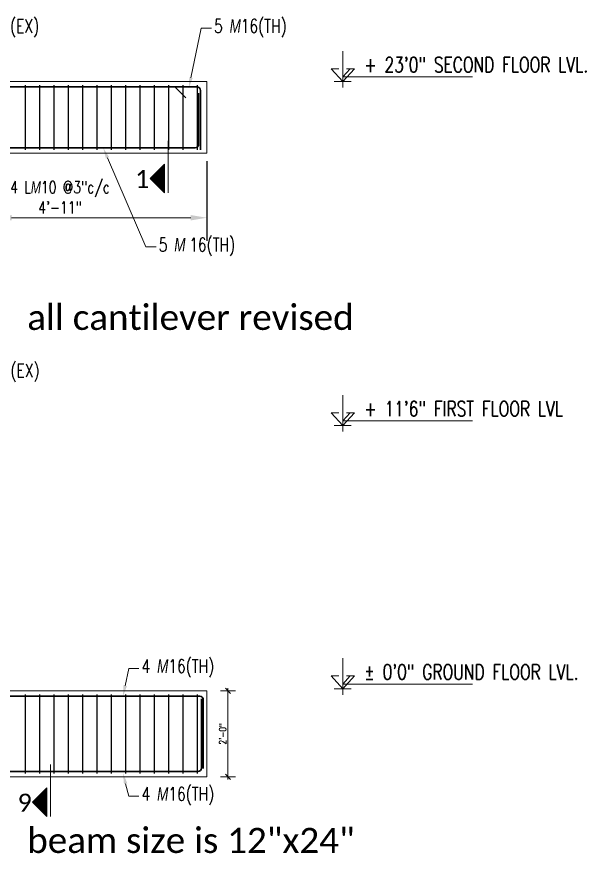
# Model space of a CAD drawing. Header units: inches. Extents: x 0 to 162649, y -36601 to -26324.
# Drawn here: x 157800.9 to 157959.9, y -35920.8 to -35687.4 of the extents above; entities that cross this region are included whole.
import ezdxf
from ezdxf import colors
from ezdxf.entities.mleader import LeaderData, LeaderLine
from ezdxf.math import Vec2, Vec3

# ---------------------------------------------------------------- set-up
doc = ezdxf.new("R2010")
doc.units = ezdxf.units.IN
doc.header["$MEASUREMENT"] = 0
for name, color, linetype, lineweight in [('Dim', 1, 'Continuous', 13), ('dimention', 1, 'Continuous', 13), ('hatch', 252, 'Continuous', 0), ('OL_AR_Text', 140, 'Continuous', 5), ('Rein', 3, 'Continuous', 30), ('Stirrups', 191, 'Continuous', 25), ('Tag', 6, 'Continuous', 13), ('TEXT', 7, 'Continuous', 9)]:
    doc.layers.add(name, color=color, linetype=linetype, lineweight=lineweight)
doc.styles.add('1-8 Annotative Text', font='calibri.ttf', dxfattribs={"height": 0.125})
doc.styles.add('DIM', font='simplex.shx', dxfattribs={"width": 0.75})
doc.styles.add('rmtext', font='romans.shx', dxfattribs={"width": 0.8})
doc.styles.add('T', font='romans.shx', dxfattribs={"width": 0.75, "height": 3})
doc.dimstyles.new('DIM-24', dxfattribs={"dimscale": 24, "dimtxt": 0.078125, "dimasz": 0.0625, "dimexe": 0.0625, "dimexo": 0.015625, "dimgap": 0.015625, "dimtad": 1, "dimdec": 1, "dimzin": 3, "dimdsep": 46, "dimlunit": 4, "dimtxsty": 'rmtext', "dimblk": 'OBLIQUE', "dimcen": 0.09375, "dimdle": 0.03125, "dimclrd": 1, "dimclre": 1, "dimclrt": 2, "dimadec": 0, "dimazin": 0, "dimtfac": 0.75, "dimtdec": 1, "dimtix": 1, "dimtmove": 0, "dimatfit": 3, "dimfxl": 0.0625, "dimfxlon": 1, "dimfrac": 1, "dimtolj": 1, "dimtzin": 0, "dimlwd": -1, "dimlwe": 5, "dimarcsym": 0})
doc.dimstyles.get("Standard").update_dxf_attribs({"dimscale": 36, "dimtxt": 0.09375, "dimasz": 0.125, "dimexe": 0.18, "dimexo": 0.0625, "dimgap": 0.015625, "dimtad": 1, "dimdec": 0, "dimzin": 0, "dimdsep": 46, "dimlunit": 4, "dimtxsty": 'DIM', "dimcen": 0.09, "dimadec": 0, "dimazin": 0, "dimtfac": 0.75, "dimtdec": 0, "dimtmove": 0, "dimatfit": 3, "dimfxl": 1, "dimtolj": 1, "dimtzin": 0, "dimlwd": 9, "dimarcsym": 0})

# ---------------------------------------------------------------- blocks, each defined once
blk = doc.blocks.new('*D232')
at = {"layer": 'Defpoints', "color": 0, "transparency": 16777216}
for p in [(157854, -35725.5), (157795, -35743.26), (157854, -35743.5)]:
    blk.add_point(p, dxfattribs=at)
at = {"layer": 'dimention', "color": 0, "lineweight": -2, "transparency": 16777216}
for p, q in [((157854, -35727.75), (157854, -35749.98)), ((157795, -35745.51), (157795, -35749.98))]:
    blk.add_line(p, q, dxfattribs=at)
at = {"layer": 'dimention', "color": 0, "lineweight": 9, "transparency": 16777216}
blk.add_line((157799.5, -35743.5), (157849.5, -35743.5), dxfattribs=at)
at = {"layer": 'dimention', "color": 0, "transparency": 16777216}
for points in [[(157799.5, -35742.75), (157799.5, -35744.25), (157795, -35743.5)], [(157849.5, -35742.75), (157849.5, -35744.25), (157854, -35743.5)]]:
    blk.add_solid(points, dxfattribs=at)
at = {"layer": 'dimention', "color": 0, "transparency": 16777216, "insert": (157813.03, -35737.79), "char_height": 3.375, "attachment_point": 5, "style": 'DIM'}
blk.add_mtext('\\A1;4 L{\\A0;\\Fgothici|c0;M}10 @3"c/c\\P4\'-11"', dxfattribs=at)
blk = doc.blocks.new('LEVEL')
for p, q in [((0, 4.06), (0, -0.79)), ((0, 0), (-1.55, 1.71)), ((-1.55, 1.71), (-0.5, 1.71)), ((0, 0), (1.55, 1.71)), ((0, 0.63), (0.98, 1.71)), ((1.55, 1.71), (0.5, 1.71)), ((-1.13, 0), (1.13, 0)), ((0, 0.63), (17.25, 0.63))]:
    blk.add_line(p, q)
at = {"color": 2, "style": 'T'}
blk.add_attdef('LEV', (2.86, 1.24), '', height=2, dxfattribs=at)
blk = doc.blocks.new('_Oblique')
for p, q in [((-0.49, -0.49), (0.49, 0.49)), ((0, -1.37), (0, 1.38))]:
    blk.add_line(p, q)
blk = doc.blocks.new('*D372')
at = {"layer": 'Defpoints', "color": 0, "transparency": 16777216}
for p in [(157854, -35875.5), (157854, -35899.5), (157859.9, -35899.5)]:
    blk.add_point(p, dxfattribs=at)
at = {"layer": 'Dim', "color": 1, "lineweight": 5, "transparency": 16777216}
for p, q in [((157858.4, -35875.5), (157861.4, -35875.5)), ((157858.4, -35899.5), (157861.4, -35899.5))]:
    blk.add_line(p, q, dxfattribs=at)
at = {"layer": 'Dim', "color": 1, "transparency": 16777216}
blk.add_line((157859.9, -35874.75), (157859.9, -35900.25), dxfattribs=at)
at = {"layer": 'Dim', "color": 1, "transparency": 16777216, "xscale": 1.5, "yscale": 1.5, "zscale": 1.5}
for p, rotation in [((157859.9, -35875.5), 90), ((157859.9, -35899.5), 270)]:
    blk.add_blockref('_Oblique', p, dxfattribs=dict(at, rotation=rotation))
at = {"layer": 'Dim', "color": 2, "transparency": 16777216, "insert": (157858.41, -35887.5), "char_height": 1.875, "attachment_point": 5, "rotation": 90, "style": 'rmtext'}
blk.add_mtext('\\A1;2\'-0"', dxfattribs=at)

msp = doc.modelspace()

# ---------------------------------------------------------------- hatches: boundary and pattern name
at = {"layer": 'Dim'}
h = msp.add_hatch(dxfattribs=at)
h.set_pattern_fill('ANSI31', color=256)
h.set_pattern_definition([(45, (882.48956, 170), (-0.08838834765, 0.08838834765), [])])
h.paths.add_polyline_path([(157842.18, -35732.57), (157842.18, -35728.57), (157838.18, -35732.57), (157842.18, -35736.57)])
h = msp.add_hatch(dxfattribs=at)
h.set_pattern_fill('ANSI31', color=256)
h.set_pattern_definition([(45, (849.70305, -4), (-0.08838834765, 0.08838834765), [])])
h.paths.add_polyline_path([(157809.39, -35906.57), (157809.39, -35902.57), (157805.39, -35906.57), (157809.39, -35910.57)])

# ---------------------------------------------------------------- linework, layer by layer
for p, q in [((157843.18, -35722.07), (157843.18, -35736.57)), ((157838.18, -35732.57), (157842.18, -35728.57)), ((157842.18, -35728.57), (157842.18, -35736.57)), ((157838.18, -35732.57), (157842.18, -35736.57)), ((157842.18, -35736.57), (157842.18, -35732.57)), ((157810.39, -35896.07), (157810.39, -35910.57)), ((157805.39, -35906.57), (157809.39, -35902.57)), ((157809.39, -35902.57), (157809.39, -35910.57)), ((157805.39, -35906.57), (157809.39, -35910.57)), ((157809.39, -35910.57), (157809.39, -35906.57))]:
    msp.add_line(p, q, dxfattribs=at)
at = {"layer": 'hatch'}
for p, q in [((157795, -35705.5), (157854, -35705.5)), ((157854, -35705.5), (157854, -35725.5)), ((157795, -35725.5), (157854, -35725.5)), ((157795, -35875.5), (157854, -35875.5)), ((157854, -35875.5), (157854, -35899.5)), ((157795, -35899.5), (157854, -35899.5))]:
    msp.add_line(p, q, dxfattribs=at)
at = {"layer": 'Rein'}
msp.add_line((157848.1, -35710), (157845.1, -35707), dxfattribs=at)
for points in [[(157852.21, -35724.5), (157852.21, -35708, 0.414214), (157851.21, -35707), (156895.55, -35707, 0.414214), (156894.55, -35708), (156894.55, -35724.5)], [(157752.92, -35724), (157850.71, -35724, 0.414214), (157851.71, -35723), (157851.71, -35708.75)], [(157853.01, -35897.14), (157853.01, -35878, 0.414214), (157852.01, -35877), (157718.98, -35877)], [(157718.98, -35898), (157851.51, -35898, 0.414214), (157852.51, -35897), (157852.51, -35877.74)]]:
    msp.add_lwpolyline(points, format="xyb", dxfattribs=at)
at = {"layer": 'Stirrups'}
for p, q in [((157803.42, -35724.5), (157803.42, -35706.5)), ((157807.42, -35724.5), (157807.42, -35706.5)), ((157811.42, -35724.5), (157811.42, -35706.5)), ((157815.42, -35724.5), (157815.42, -35706.5)), ((157819.42, -35724.5), (157819.42, -35706.5)), ((157823.42, -35724.5), (157823.42, -35706.5)), ((157827.42, -35724.5), (157827.42, -35706.5)), ((157831.42, -35724.5), (157831.42, -35706.5)), ((157835.42, -35724.5), (157835.42, -35706.5)), ((157839.42, -35724.5), (157839.42, -35706.5)), ((157839.42, -35724.5), (157839.42, -35706.5)), ((157843.42, -35724.5), (157843.42, -35706.5)), ((157847.42, -35724.5), (157847.42, -35706.5)), ((157851.42, -35724.5), (157851.42, -35706.5)), ((157803.42, -35898.5), (157803.42, -35876.5)), ((157807.42, -35898.5), (157807.42, -35876.5)), ((157811.42, -35898.5), (157811.42, -35876.5)), ((157815.42, -35898.5), (157815.42, -35876.5)), ((157819.42, -35898.5), (157819.42, -35876.5)), ((157823.42, -35898.5), (157823.42, -35876.5)), ((157827.42, -35898.5), (157827.42, -35876.5)), ((157831.42, -35898.5), (157831.42, -35876.5)), ((157835.42, -35898.5), (157835.42, -35876.5)), ((157839.42, -35898.5), (157839.42, -35876.5)), ((157839.42, -35898.5), (157839.42, -35876.5)), ((157843.42, -35898.5), (157843.42, -35876.5)), ((157847.42, -35898.5), (157847.42, -35876.5)), ((157851.42, -35898.5), (157851.42, -35876.5))]:
    msp.add_line(p, q, dxfattribs=at)

# ---------------------------------------------------------------- block references
at = {"layer": 'Tag'}
ref = msp.add_blockref('LEVEL', (157891.92, -35705.5), dxfattribs=dict(at, xscale=2.1, yscale=2.1, zscale=2.1))
ref.add_attrib('LEV', '+ 23\'0" SECOND FLOOR LVL.', (157897.92, -35702.89), dxfattribs={"layer": '0', "color": 2, "height": 4.2, "style": 'T', "width": 0.75})
ref = msp.add_blockref('LEVEL', (157891.92, -35801.5), dxfattribs=dict(at, xscale=2.1, yscale=2.1, zscale=2.1))
ref.add_attrib('LEV', '+ 11\'6" FIRST FLOOR LVL', (157897.92, -35798.89), dxfattribs={"layer": '0', "color": 2, "height": 4.2, "style": 'T', "width": 0.75})
ref = msp.add_blockref('LEVEL', (157891.92, -35874.93), dxfattribs=dict(at, xscale=2.1, yscale=2.1, zscale=2.1))
ref.add_attrib('LEV', '%%p 0\'0" GROUND FLOOR LVL.', (157897.92, -35872.32), dxfattribs={"layer": '0', "color": 2, "height": 4.2, "style": 'T', "width": 0.75})

# ---------------------------------------------------------------- texts
at = {"layer": 'OL_AR_Text', "char_height": 5, "width": 3.8192065e-317, "attachment_point": 1, "style": '1-8 Annotative Text'}
for s, insert in [('1', (157833.97, -35730.18)), ('9', (157801.18, -35904.18))]:
    msp.add_mtext(s, dxfattribs=dict(at, insert=insert))
at = {"layer": 'OL_AR_Text', "char_height": 7, "attachment_point": 1, "style": '1-8 Annotative Text'}
for s, insert in [('all cantilever revised', (157803.88, -35767.79)), ('beam size is 12"x24"', (157803.88, -35913.72))]:
    msp.add_mtext(s, dxfattribs=dict(at, insert=insert))

# ---------------------------------------------------------------- dimensions: what is measured, and where the dimension line sits
at = {"layer": 'Dim'}
dim = msp.add_linear_dim(base=(157859.9, -35899.5), p1=(157854, -35875.5), p2=(157854, -35899.5), angle=90, dimstyle='DIM-24', dxfattribs=at)
dim.commit()
dim.dimension.update_dxf_attribs({"geometry": '*D372', "text_midpoint": (157858.41, -35887.5)})
at = {"layer": 'dimention'}
dim = msp.add_linear_dim(base=(157854, -35743.5), p1=(157795, -35743.26), p2=(157854, -35725.5), text='4 L{\\A0;\\Fgothici|c0;M}10 @3"c/c\\P<>', dimstyle='Standard', dxfattribs=at)
dim.commit()
dim.dimension.update_dxf_attribs({"geometry": '*D232', "text_midpoint": (157813.03, -35743.5), "dimtype": 160})

# ---------------------------------------------------------------- leaders
at = {"layer": 'TEXT'}
ml = msp.add_multileader_mtext('Standard', dxfattribs=at)
ml.set_content('5 {\\Fgothici|c0;M}16(TH) + 3 {\\Fgothici|c0;M}25(EX)', color=256, style='DIM')
ml.set_leader_properties(color=1, linetype='ByLayer', lineweight=9)
ml.build(insert=Vec2(0, 0))
ml.multileader.update_dxf_attribs({"text_right_attachment_type": 2, "dogleg_length": 0.25, "arrow_head_size": 3, "scale": 32})
ctx = ml.context
ctx.base_point, ctx.scale, ctx.char_height, ctx.arrow_head_size, ctx.landing_gap_size, ctx.plane_origin = Vec3(157758.81, -35690.63), 32, 3.75, 3, 0.75, Vec3(157779.13, -35709.93)
ctx.right_attachment = 2
notes = []
notes.append((ctx, [(0, (1, 1, 0), (157756, -35690.63), (1, 0), 2.81, [(0, [(157752.5, -35707.35)], 0, [])])]))
ctx.mtext.insert, ctx.mtext.flow_direction = Vec3(157759.56, -35688.13), 5
ml = msp.add_multileader_mtext('Standard', dxfattribs=at)
ml.set_content('5 {\\Fgothici|c0;M}16(TH)', color=256, style='DIM')
ml.set_leader_properties(color=1, linetype='ByLayer', lineweight=9)
ml.build(insert=Vec2(0, 0))
ml.multileader.update_dxf_attribs({"text_right_attachment_type": 2, "dogleg_length": 0.25, "arrow_head_size": 3, "scale": 32})
ctx = ml.context
ctx.base_point, ctx.scale, ctx.char_height, ctx.arrow_head_size, ctx.landing_gap_size, ctx.plane_origin = Vec3(157855.27, -35690.62), 32, 3.75, 3, 0.75, Vec3(157875.59, -35709.93)
ctx.right_attachment = 2
notes.append((ctx, [(0, (1, 1, 0), (157852.46, -35690.62), (1, 0), 2.81, [(0, [(157848.96, -35707.35)], 0, [])])]))
ctx.mtext.insert, ctx.mtext.flow_direction = Vec3(157856.02, -35688.13), 5
ml = msp.add_multileader_mtext('Standard', dxfattribs=at)
ml.set_content('5 {\\Fgothici|c0;M }16(TH)  ', color=256, style='DIM')
ml.set_leader_properties(color=1, linetype='ByLayer', lineweight=9)
ml.build(insert=Vec2(0, 0))
ml.multileader.update_dxf_attribs({"text_right_attachment_type": 2, "dogleg_length": 0.25, "arrow_head_size": 3, "scale": 32})
ctx = ml.context
ctx.base_point, ctx.scale, ctx.char_height, ctx.arrow_head_size, ctx.landing_gap_size, ctx.plane_origin = Vec3(157839.83, -35751.63), 32, 3.75, 3, 0.75, Vec3(157860.15, -35770.93)
ctx.right_attachment = 2
notes.append((ctx, [(0, (1, 1, 0), (157837.02, -35751.63), (1, 0), 2.81, [(0, [(157825.09, -35724)], 0, [])])]))
ctx.mtext.insert, ctx.mtext.flow_direction = Vec3(157840.58, -35749.13), 5
ml = msp.add_multileader_mtext('Standard', dxfattribs=at)
ml.set_content('4 {\\Fgothici|c0;M}16(TH) + 4 {\\Fgothici|c0;M}20(EX)', color=256, style='DIM')
ml.set_leader_properties(color=1, linetype='ByLayer', lineweight=9)
ml.build(insert=Vec2(0, 0))
ml.multileader.update_dxf_attribs({"text_right_attachment_type": 2, "dogleg_length": 0.25, "arrow_head_size": 3, "scale": 32})
ctx = ml.context
ctx.base_point, ctx.scale, ctx.char_height, ctx.arrow_head_size, ctx.landing_gap_size, ctx.plane_origin = Vec3(157758.92, -35786.75), 32, 3.75, 3, 0.75, Vec3(157779.24, -35806.06)
ctx.right_attachment = 2
notes.append((ctx, [(0, (1, 1, 0), (157756.11, -35786.75), (1, 0), 2.81, [(0, [(157752.61, -35803.48)], 0, [])])]))
ctx.mtext.insert, ctx.mtext.flow_direction = Vec3(157759.67, -35784.25), 5
ml = msp.add_multileader_mtext('Standard', dxfattribs=at)
ml.set_content('4 {\\Fgothici|c0;M}16(TH)', color=256, style='DIM')
ml.set_leader_properties(color=1, linetype='ByLayer', lineweight=9)
ml.build(insert=Vec2(0, 0))
ml.multileader.update_dxf_attribs({"text_right_attachment_type": 2, "dogleg_length": 0.25, "arrow_head_size": 3, "scale": 32})
ctx = ml.context
ctx.base_point, ctx.scale, ctx.char_height, ctx.arrow_head_size, ctx.landing_gap_size, ctx.plane_origin = Vec3(157835.04, -35869.21), 32, 3.75, 3, 0.75, Vec3(157855.36, -35888.51)
ctx.right_attachment = 2
notes.append((ctx, [(0, (1, 1, 0), (157832.23, -35869.21), (1, 0), 2.81, [(0, [(157830.6, -35877)], 0, [])])]))
ctx.mtext.insert, ctx.mtext.flow_direction = Vec3(157835.79, -35866.71), 5
ml = msp.add_multileader_mtext('Standard', dxfattribs=at)
ml.set_content('4 {\\Fgothici|c0;M}16(TH)', color=256, style='DIM')
ml.set_leader_properties(color=1, linetype='ByLayer', lineweight=9)
ml.build(insert=Vec2(0, 0))
ml.multileader.update_dxf_attribs({"text_right_attachment_type": 2, "dogleg_length": 0.25, "arrow_head_size": 3, "scale": 32})
ctx = ml.context
ctx.base_point, ctx.scale, ctx.char_height, ctx.arrow_head_size, ctx.landing_gap_size, ctx.plane_origin = Vec3(157835.04, -35904.87), 32, 3.75, 3, 0.75, Vec3(157855.36, -35924.17)
ctx.right_attachment = 2
notes.append((ctx, [(0, (1, 1, 0), (157832.23, -35904.87), (1, 0), 2.81, [(0, [(157830.6, -35898.5)], 0, [])])]))
ctx.mtext.insert, ctx.mtext.flow_direction = Vec3(157835.79, -35902.37), 5
for ctx, leaders in notes:
    for number, flags, end, landing, length, lines in leaders:
        leader = LeaderData()
        leader.index, (leader.has_last_leader_line, leader.has_dogleg_vector, leader.attachment_direction) = number, flags
        leader.last_leader_point, leader.dogleg_vector, leader.dogleg_length = Vec3(end), Vec3(landing), length
        for number, points, colour, breaks in lines:
            line = LeaderLine()
            line.index, line.vertices, line.color, line.breaks = number, Vec3.list(points), colors.encode_raw_color(colour), breaks
            leader.lines.append(line)
        ctx.leaders.append(leader)

doc.saveas('drawing.dxf')
